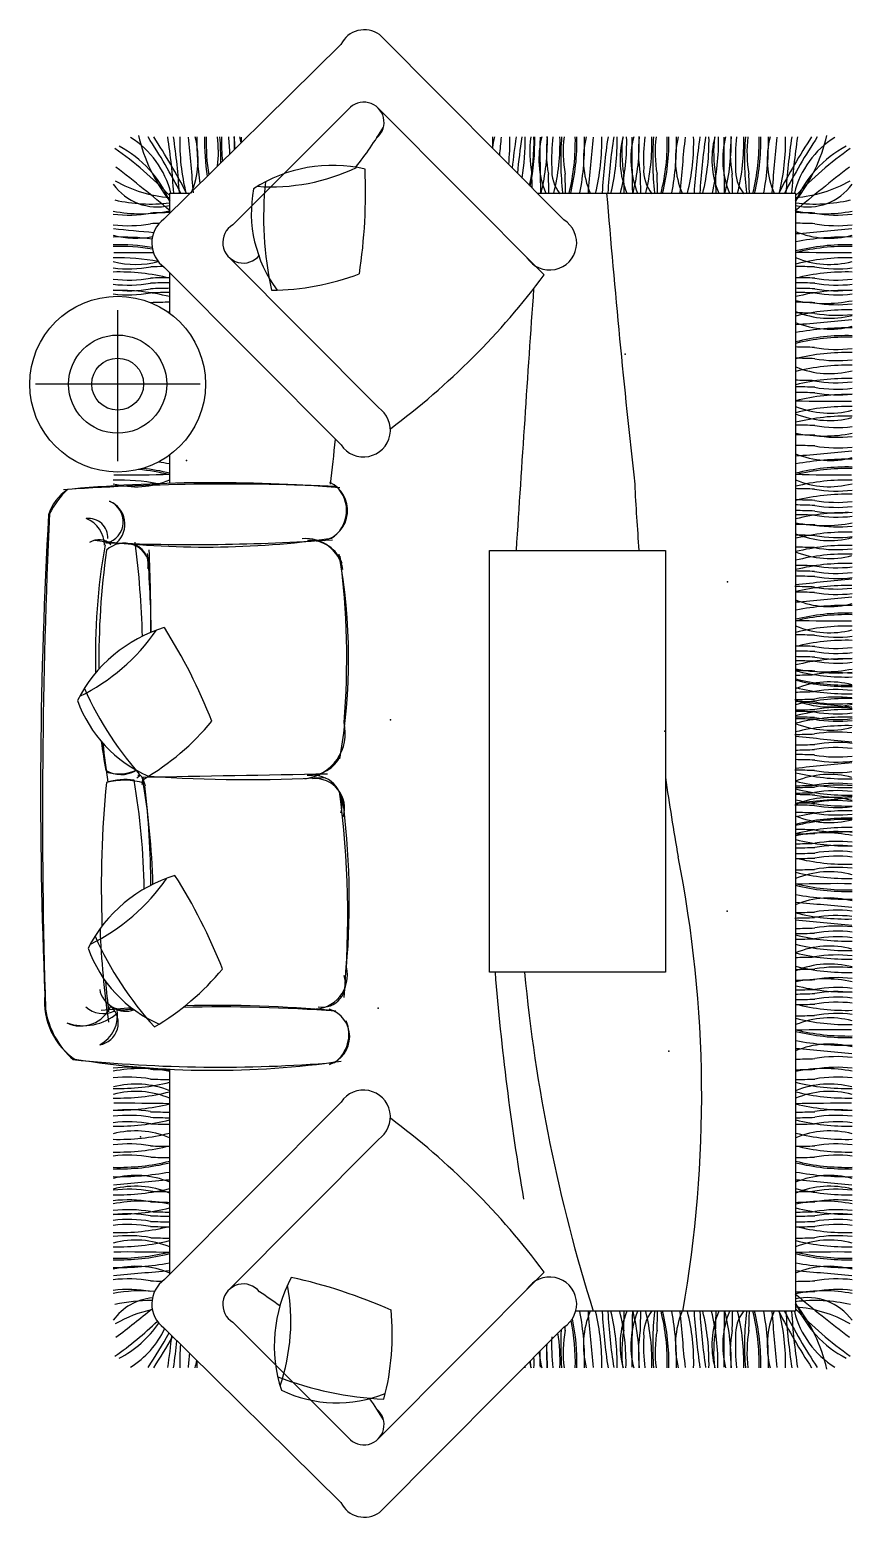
# Model space of a CAD drawing. Header units: millimetres. Extents: x 356 to 23963, y 1202 to 21076.
# Drawn here: x 6556 to 8895, y 1202 to 5433 of the extents above; entities that cross this region are included whole.
import ezdxf

# ---------------------------------------------------------------- set-up
doc = ezdxf.new("R2010")
doc.units = ezdxf.units.MM

msp = doc.modelspace()

# ---------------------------------------------------------------- linework, layer by layer
at = {"color": 0}
for p, q in [((7550.7, 5419.4), (8074.9, 4892.3)), ((6937.9, 4894.4), (7441.3, 5391.5)), ((7134, 4878.2), (7462.6, 5206.8)), ((7279.3, 5023.5), (7462.6, 5206.8)), ((8019.1, 4736.1), (7547.1, 5210.4)), ((6954.2, 4910.6), (6954.2, 4968.1)), ((6954.2, 4968.1), (7012.5, 4968.1)), ((7999.5, 4968.1), (8734.2, 4968.1)), ((8734.2, 4968.1), (8734.2, 1788.1)), ((7134, 4878.2), (7186.7, 4930.9)), ((7122.3, 4786.6), (7547.7, 4358.3)), ((6939.7, 4757.1), (7441.6, 4252.3)), ((6954.2, 4626.6), (6954.2, 4742.5)), ((6806.3, 4635.8), (6806.3, 4206.2)), ((7040.5, 4425.1), (6572.2, 4425.1)), ((6954.2, 4143), (6954.2, 4223.5)), ((7864.1, 2752.4), (7864.1, 3952.4)), ((7864.1, 3952.4), (8364.1, 3952.4)), ((8364.1, 3952.4), (8364.1, 2752.4)), ((8364.1, 2752.4), (7864.1, 2752.4)), ((6954.2, 1892.9), (6954.2, 2476.7)), ((6939.7, 1878.3), (7441.6, 2383.2)), ((7122.3, 1848.8), (7547.7, 2277.1)), ((8019.1, 1899.4), (7547.1, 1425)), ((8734.2, 1788.1), (8108.8, 1788.1)), ((6937.9, 1741), (7441.3, 1243.9)), ((7134, 1757.2), (7462.6, 1428.6)), ((7134, 1757.2), (7255.5, 1635.7)), ((7550.7, 1216), (8074.9, 1743.1))]:
    msp.add_line(p, q, dxfattribs=at)
for radius in [250, 139.6, 73.7]:
    msp.add_circle((6806.3, 4425.1), radius, dxfattribs=at)
for centre, radius, start, end in [((7507.9, 5358.9), 74.1, 54.7009, 153.9255), ((7506.5, 5169.8), 57.4, 310.1092, 139.8908), ((6702.5, 4904.6), 263, 13.9935, 57.7288), ((7327.2, 5238.6), 473.8, 192.9523, 218.0769), ((5391.7, 4146.6), 1793.4, 27.2669, 33.1781), ((5407.8, 4147), 1793.4, 27.2669, 33.1781), ((5226.8, 4866.9), 1741.8, 3.3644, 8.6229), ((5243, 4867.3), 1741.8, 3.3644, 8.6229), ((7592.2, 5114.3), 609.4, 178.6331, 193.8573), ((-69.1, 4408.9), 7113, 4.51462, 5.80171), ((6785.2, 5064.3), 249.8, 337.3098, 14.8613), ((7840.6, 5114.9), 809.1, 179.0195, 188.4847), ((7662.8, 5114), 609.4, 178.6331, 189.2236), ((7667.4, 5114), 609.4, 178.6331, 188.8561), ((6731, 5085.3), 361.7, 353.6069, 6.8829), ((6276.5, 5064.1), 823.1, 359.2987, 4.5064), ((7710.9, 5114.2), 609.4, 178.6331, 185.2422), ((6561.8, 5065.5), 563.8, 1.4332, 6.4413), ((7746.9, 5114.5), 609.4, 178.6331, 182.1135), ((6778.5, 5085.5), 361.7, 1.3666, 6.8829), ((6911.9, 5064.8), 249.8, 10.6792, 14.8613), ((1941.8, 5091.5), 5216.7, 0.2284, 0.3934), ((6599.3, 5736.3), 1124.3, 321.8457, 328.9133), ((8119.3, 5064.3), 249.8, 165.1387, 172.5478), ((7064, 5114.9), 809.1, 358.619, 0.9805), ((14973.6, 4408.9), 7113, 174.19829, 174.6171), ((7312.3, 5114.3), 609.4, 353.9229, 1.3669), ((9661.6, 4867.3), 1741.8, 171.3771, 174.3194), ((9677.7, 4866.9), 1741.8, 171.3771, 174.7986), ((7355.8, 5113.8), 609.4, 350.3159, 1.3669), ((7381, 5114.4), 609.4, 348.2362, 1.3669), ((8340, 5085.2), 361.7, 173.1171, 190.0651), ((7383, 5114.1), 609.4, 348.0993, 1.3669), ((8253.9, 5064.8), 249.8, 165.1387, 202.6902), ((13223.9, 5091.5), 5216.7, 179.6066, 181.372), ((7418.8, 5114.5), 609.4, 346.1427, 1.3669), ((8387.2, 5085.5), 361.7, 173.1171, 190.0651), ((8604, 5065.5), 563.8, 173.5587, 182.5565), ((7454.9, 5114.2), 609.4, 346.1427, 1.3669), ((8889.3, 5064.1), 823.1, 175.4936, 186.6298), ((8434.8, 5085.3), 361.7, 173.1171, 190.0651), ((7498.4, 5114), 609.4, 346.1427, 1.3669), ((7502.9, 5114), 609.4, 346.1427, 1.3669), ((7325.2, 5114.9), 809.1, 349.5961, 0.9805), ((8380.5, 5064.3), 249.8, 165.1387, 202.6902), ((15234.8, 4408.9), 7113, 174.19829, 175.48538), ((7573.5, 5114.3), 609.4, 346.1427, 1.3669), ((9922.8, 4867.3), 1741.8, 171.3771, 176.6356), ((9939, 4866.9), 1741.8, 171.3771, 176.6356), ((7617.3, 5113.8), 609.4, 346.1427, 1.3669), ((8484.8, 5064.4), 249.8, 165.1387, 202.6902), ((7644.5, 5114.1), 609.4, 346.1427, 1.3669), ((8601.5, 5085.2), 361.7, 173.1171, 190.0651), ((8515.4, 5064.8), 249.8, 165.1387, 202.6902), ((13485.4, 5091.5), 5216.7, 179.6066, 181.372), ((7680.3, 5114.5), 609.4, 346.1427, 1.3669), ((8648.7, 5085.5), 361.7, 173.1171, 190.0651), ((8865.5, 5065.5), 563.8, 173.5587, 182.5565), ((7716.4, 5114.2), 609.4, 346.1427, 1.3669), ((9150.8, 5064.1), 823.1, 175.4936, 186.6298), ((8696.3, 5085.3), 361.7, 173.1171, 190.0651), ((7759.9, 5114), 609.4, 346.1427, 1.3669), ((7764.4, 5114), 609.4, 346.1427, 1.3669), ((7586.7, 5114.9), 809.1, 349.5961, 0.9805), ((8642, 5064.3), 249.8, 165.1387, 202.6902), ((15496.3, 4408.9), 7113, 174.19829, 175.48538), ((7835, 5114.3), 609.4, 346.1427, 1.3669), ((10184.3, 4867.3), 1741.8, 171.3771, 176.6356), ((10200.5, 4866.9), 1741.8, 171.3771, 176.6356), ((7878.5, 5113.8), 609.4, 346.1427, 1.3669), ((8746, 5064.4), 249.8, 165.1387, 202.6902), ((7905.7, 5114.1), 609.4, 346.1427, 1.3669), ((8862.8, 5085.2), 361.7, 173.1171, 190.0651), ((8776.6, 5064.8), 249.8, 165.1387, 202.6902), ((13746.6, 5091.5), 5216.7, 179.6066, 181.372), ((7941.6, 5114.5), 609.4, 346.1427, 1.3669), ((8910, 5085.5), 361.7, 173.1171, 190.0651), ((9126.7, 5065.5), 563.8, 173.5587, 182.5565), ((7977.6, 5114.2), 609.4, 346.1427, 1.3669), ((9412, 5064.1), 823.1, 175.4936, 186.6298), ((8957.5, 5085.3), 361.7, 173.1171, 190.0651), ((8021.1, 5114), 609.4, 346.1427, 1.3669), ((8025.7, 5114), 609.4, 346.1427, 1.3669), ((7847.9, 5114.9), 809.1, 349.5961, 0.9805), ((8903.2, 5064.3), 249.8, 165.1387, 202.6902), ((15757.6, 4408.9), 7113, 174.19829, 175.48538), ((10280.6, 4147), 1793.4, 146.8219, 152.7331), ((8096.2, 5114.3), 609.4, 346.1427, 1.3669), ((10296.8, 4146.6), 1793.4, 146.8219, 152.7331), ((10445.5, 4867.3), 1741.8, 171.3771, 176.6356), ((10461.7, 4866.9), 1741.8, 171.3771, 176.6356), ((8986, 4904.6), 263, 122.2712, 166.0065), ((8361.3, 5238.6), 473.8, 321.9231, 347.0477), ((6177.4, 4218.5), 1074.8, 43.716, 54.6847), ((6668.8, 4827.9), 308.1, 22.1181, 62.6967), ((9019.7, 4827.9), 308.1, 117.3033, 157.8819), ((9511.1, 4218.5), 1074.8, 125.3153, 136.284), ((3793.7, 1128.5), 4935.7, 50.1568, 52.4559), ((7417, 4634.3), 412.9, 77.0126, 122.9429), ((7243.6, 5545.2), 558.9, 265.9005, 295.6513), ((5965.3, 4971.4), 1545.9, 351.3371, 2.4176), ((8149.5, 5034.3), 109, 176.8256, 218.3436), ((8411, 5034.3), 109, 176.8256, 218.3436), ((8672.2, 5034.3), 109, 176.8256, 218.3436), ((11894.8, 1128.5), 4935.7, 127.5441, 129.8432), ((6919.7, 5084.7), 155.6, 215.9057, 282.8054), ((6981.5, 5320.1), 365.2, 240.135, 265.7243), ((8197, 4900), 975.7, 174.0815, 192.2768), ((3951.2, 4894.4), 4034.8, 1.2535, 1.8109), ((3998.4, 4894.8), 4034.8, 1.0225, 1.8109), ((4045.9, 4894.6), 4034.8, 1.0225, 1.8109), ((4212.7, 4894.4), 4034.8, 1.0225, 1.8109), ((4259.9, 4894.8), 4034.8, 1.0225, 1.8109), ((4307.4, 4894.6), 4034.8, 1.0225, 1.8109), ((4473.9, 4894.4), 4034.8, 1.0225, 1.8109), ((4521.1, 4894.8), 4034.8, 1.0225, 1.8109), ((4568.6, 4894.6), 4034.8, 1.0225, 1.8109), ((8707, 5320.1), 365.2, 274.2757, 299.865), ((8768.7, 5084.7), 155.6, 257.1946, 324.0943), ((7554.7, 4913.3), 368.4, 169.4501, 216.7699), ((37626.3, 7386.9), 29528.7, 184.69873, 186.31076), ((6836.7, 5267.7), 361.7, 263.1171, 280.0651), ((6872.5, 5314.9), 405.2, 258.7545, 281.5888), ((6899.5, 5376.8), 439.5, 256.7215, 277.1491), ((7027.4, 878.9), 4034.8, 91.0225, 91.8109), ((8661.1, 878.9), 4034.8, 88.1891, 88.9775), ((8788.9, 5376.8), 439.5, 262.8509, 283.2785), ((8816, 5314.9), 405.2, 258.4112, 281.2455), ((8851.8, 5267.7), 361.7, 259.9349, 276.8829), ((6836.6, 5237.5), 361.7, 263.1171, 280.0651), ((7513.4, 11944.1), 7113, 264.19829, 265.1265), ((7027.3, 848.7), 4034.8, 91.4616, 91.8109), ((6987.7, 4826.4), 84.3, 126.2486, 235.3083), ((7163.6, 4827.9), 58.4, 120.4819, 322.3252), ((8034.7, 4826.7), 76.9, 213.0924, 58.5307), ((8661.2, 848.7), 4034.8, 88.1891, 88.9775), ((8175.1, 11944.1), 7113, 274.51462, 275.80171), ((8851.9, 5237.5), 361.7, 259.9349, 276.8829), ((6807.4, 4034.5), 809.1, 83.1299, 90.9805), ((6858, 5089.8), 249.8, 255.1387, 280.9364), ((8830.5, 5089.8), 249.8, 247.3098, 284.8613), ((8881.1, 4034.5), 809.1, 89.0195, 100.4039), ((6808.3, 4207.6), 609.4, 80.851, 91.3669), ((6808.2, 4175.1), 609.4, 79.2534, 91.3669), ((6808.3, 4212.2), 609.4, 80.9315, 91.3669), ((6830.8, 10016), 5216.7, 269.6066, 270.8441), ((8857.6, 10016), 5216.7, 268.628, 270.3934), ((8880.2, 4212.2), 609.4, 88.6331, 103.8573), ((8880.2, 4207.6), 609.4, 88.6331, 103.8573), ((8830.6, 5015.3), 249.8, 247.3098, 284.8613), ((8880.3, 4175.1), 609.4, 88.6331, 103.8573), ((6837, 5114.7), 361.7, 263.1171, 280.0651), ((6808.1, 4134.8), 609.4, 76.1427, 91.3669), ((6857.9, 5015.3), 249.8, 255.1387, 284.8341), ((7027.7, 725.8), 4034.8, 91.2964, 91.8109), ((7239.7, 5415), 722.5, 270.3068, 290.5663), ((8660.8, 725.8), 4034.8, 88.1891, 88.9775), ((8880.4, 4134.8), 609.4, 88.6331, 103.8573), ((8851.5, 5114.7), 361.7, 259.9349, 276.8829), ((6836.9, 5082.7), 361.7, 263.1171, 280.0651), ((6836.8, 5068.4), 361.7, 263.1171, 280.0651), ((6836.8, 5052.4), 361.7, 263.1171, 280.0651), ((7027.5, 663.5), 4034.8, 91.0225, 91.8109), ((7027.6, 693.8), 4034.8, 91.0225, 91.8109), ((7027.6, 679.5), 4034.8, 91.0225, 91.8109), ((6312, 6004.1), 2126.6, 306.6613, 323.3951), ((150605.1, -5196.7), 142958.8, 176.03178, 176.330686), ((8660.9, 693.8), 4034.8, 88.1891, 88.9775), ((8660.9, 679.5), 4034.8, 88.1891, 88.9775), ((8661, 663.5), 4034.8, 88.1891, 88.9775), ((8851.6, 5082.7), 361.7, 259.9349, 276.8829), ((8851.6, 5068.4), 361.7, 259.9349, 276.8829), ((8851.7, 5052.4), 361.7, 259.9349, 276.8829), ((6808, 4082.4), 609.4, 76.1427, 91.3669), ((6836.8, 5040.7), 361.7, 263.1171, 280.0651), ((7027.4, 623.9), 4034.8, 91.0225, 91.8109), ((7027.5, 651.8), 4034.8, 91.0225, 91.8109), ((8661, 651.8), 4034.8, 88.1891, 88.9775), ((8661.1, 623.9), 4034.8, 88.1891, 88.9775), ((8880.5, 4082.4), 609.4, 88.6331, 103.8573), ((8816, 5059.9), 405.2, 258.4112, 281.2455), ((8851.7, 5040.7), 361.7, 259.9349, 276.8829), ((8851.8, 5012.8), 361.7, 259.9349, 276.8829), ((6857.4, 4862.1), 249.8, 291.652, 292.6902), ((7027.3, 593.7), 4034.8, 91.0225, 91.0606), ((8661.2, 593.7), 4034.8, 88.1891, 88.9775), ((8880.7, 4027.1), 609.4, 88.6331, 103.8573), ((8831, 4862.1), 249.8, 247.3098, 284.8613), ((8851.9, 4982.6), 361.7, 259.9349, 276.8829), ((8830.5, 4831.3), 249.8, 247.3098, 284.8613), ((8175.1, 11685.6), 7113, 274.51462, 275.80171), ((8881.1, 3776), 809.1, 89.0195, 100.4039), ((8660.8, 496.7), 4034.8, 88.1891, 88.9775), ((8880.2, 3953.7), 609.4, 88.6331, 103.8573), ((8880.2, 3949.2), 609.4, 88.6331, 103.8573), ((8851.5, 4885.6), 361.7, 259.9349, 276.8829), ((8660.9, 464.7), 4034.8, 88.1891, 88.9775), ((8880.4, 3905.7), 609.4, 88.6331, 103.8573), ((8851.6, 4853.6), 361.7, 259.9349, 276.8829), ((8880.7, 3869.6), 609.4, 88.6331, 103.8573), ((8831, 4704.7), 249.8, 247.3098, 284.8613), ((8660.6, 402), 4034.8, 88.1891, 88.9775), ((8660.9, 383.4), 4034.8, 88.1891, 88.9775), ((8661, 367.5), 4034.8, 88.1891, 88.9775), ((8880.6, 3831.8), 609.4, 88.6331, 103.8573), ((8851.4, 4790.8), 361.7, 259.9349, 276.8829), ((8851.6, 4772.3), 361.7, 259.9349, 276.8829), ((8851.7, 4756.3), 361.7, 259.9349, 276.8829), ((7505.3, 4294.6), 76.5, 213.6335, 56.3665), ((8857.6, 9593), 5216.7, 268.628, 270.3934), ((8830.6, 4592.4), 249.8, 247.3098, 284.8613), ((8880.3, 3752.1), 609.4, 88.6331, 103.8573), ((8880.5, 3786.3), 609.4, 88.6331, 103.8573), ((8830.4, 4571.4), 249.8, 247.3098, 284.8613), ((8880, 3724.9), 609.4, 88.6331, 103.8573), ((8661, 274.7), 4034.8, 88.1891, 88.9775), ((8661.1, 246.8), 4034.8, 88.1891, 88.9775), ((8816, 4682.8), 405.2, 258.4112, 281.2455), ((8851.7, 4663.5), 361.7, 259.9349, 276.8829), ((8851.8, 4635.7), 361.7, 259.9349, 276.8829), ((-21937.8, 7386.9), 29528.7, 353.68924, 353.93736), ((8661.2, 216.6), 4034.8, 88.1891, 88.9775), ((8175.1, 11312), 7113, 274.51462, 275.80171), ((8851.9, 4605.4), 361.7, 259.9349, 276.8829), ((6807.4, 3402.4), 809.1, 79.5961, 81.862), ((8830.5, 4457.7), 249.8, 247.3098, 284.8613), ((8880.2, 3580.1), 609.4, 88.6331, 103.8573), ((8881.1, 3402.4), 809.1, 89.0195, 100.4039), ((6808.2, 3543), 609.4, 79.3731, 91.3669), ((6857.9, 4383.2), 249.8, 255.1387, 292.6902), ((6830.8, 9383.9), 5216.7, 269.6066, 271.372), ((6808.3, 3575.6), 609.4, 76.1427, 84.5854), ((6808.3, 3580.1), 609.4, 76.1427, 83.4467), ((8857.6, 9383.9), 5216.7, 268.628, 270.3934), ((8880.2, 3575.6), 609.4, 88.6331, 103.8573), ((8830.6, 4383.2), 249.8, 247.3098, 284.8613), ((8880.3, 3543), 609.4, 88.6331, 103.8573), ((6731.3, 4018.1), 126.3, 121.8817, 163.9672), ((6836.3, 3943.7), 250.5, 133.5462, 153.1435), ((7078.8, -364.1), 4508.8, 85.4325, 95.431), ((7118.5, -2476.7), 6617.6, 87.31429, 93.93295), ((7371.7, 4065.9), 88.4, 284.6379, 64.3095), ((7363.2, 4065.8), 94.2, 303.041, 46.0653), ((14669.2, 4452.4), 6400.2, 182.78771, 184.48071), ((8660.8, 93.7), 4034.8, 88.1891, 88.9775), ((8880.4, 3502.7), 609.4, 88.6331, 103.8573), ((8851.5, 4482.6), 361.7, 259.9349, 276.8829), ((6759.6, 4033.8), 62.7, 284.7814, 67.5922), ((6756.7, 4026.8), 70.3, 312.3134, 67.6102), ((8660.9, 61.7), 4034.8, 88.1891, 88.9775), ((8660.9, 47.4), 4034.8, 88.1891, 88.9775), ((8661, 31.5), 4034.8, 88.1891, 88.9775), ((8851.6, 4450.6), 361.7, 259.9349, 276.8829), ((8851.6, 4436.3), 361.7, 259.9349, 276.8829), ((8851.7, 4420.3), 361.7, 259.9349, 276.8829), ((20204.3, 3266.2), 13617.1, 176.68762, 182.43286), ((24469.2, 3205.3), 17876.7, 177.2697, 181.7875), ((6723.4, 3987.8), 55.4, 358.0108, 96.5585), ((6685.4, 3965.1), 83.9, 1.184, 67.8216), ((8661, 19.7), 4034.8, 88.1891, 88.9775), ((8661.1, -8.1), 4034.8, 88.1891, 88.9775), ((8880.5, 3450.3), 609.4, 88.6331, 103.8573), ((8816, 4427.9), 405.2, 258.4112, 281.2455), ((8851.7, 4408.6), 361.7, 259.9349, 276.8829), ((8851.8, 4380.7), 361.7, 259.9349, 276.8829), ((6752.8, 3935.3), 47.4, 44.3938, 123.5856), ((7056.1, 6540.5), 2578.8, 262.9836, 277.989), ((7018.2, 9749.1), 5780.2, 267.50734, 273.9592), ((7340.8, 3877.7), 108.2, 10.9756, 94.9747), ((7350.9, 3880.7), 100.2, 19.8228, 92.4985), ((8661.2, -38.4), 4034.8, 88.1891, 88.9775), ((8880.7, 3395), 609.4, 88.6331, 103.8573), ((8831, 4230), 249.8, 247.3098, 284.8613), ((8851.9, 4350.5), 361.7, 259.9349, 276.8829), ((8543.8, 3653.4), 1800.9, 169.9466, 181.5903), ((9069.6, 3636.6), 2316.9, 172.1551, 180.5585), ((6824.7, 3899.1), 73.6, 6.1174, 133.1189), ((6834.9, 3913.1), 58.3, 347.6226, 80.3094), ((4343.1, 3647.1), 2534.2, 1.3731, 7.4472), ((3433.5, 3674.2), 3468.6, 0.7456, 4.456), ((2587.3, 3746.1), 4313.5, 359.6386, 2.7653), ((5816, 3644), 1647, 350.0543, 10.4167), ((5258.8, 3646.4), 2199, 355.2072, 7.551), ((8660.6, -72.7), 4034.8, 88.1891, 88.9775), ((8830.4, 4179), 249.8, 247.3098, 284.8613), ((8880, 3332.5), 609.4, 88.6331, 103.8573), ((8880.6, 3357.1), 609.4, 88.6331, 103.8573), ((8851.4, 4316.2), 361.7, 259.9349, 276.8829), ((8660.6, -124.4), 4034.8, 88.1891, 88.9775), ((8660.6, -140.4), 4034.8, 88.1891, 88.9775), ((8880.1, 3305.9), 609.4, 88.6331, 103.8573), ((8851.3, 4264.5), 361.7, 259.9349, 276.8829), ((8851.4, 4248.5), 361.7, 259.9349, 276.8829), ((8661.1, -155), 4034.8, 88.1891, 88.9775), ((10143.8, -9598.6), 13526.6, 95.30083, 95.98346), ((8879.9, 3242.9), 609.4, 88.6331, 103.8573), ((8851.9, 4233.9), 361.7, 259.9349, 276.8829), ((8660.3, -184.7), 4034.8, 88.1891, 88.9775), ((8660.5, -200.3), 4034.8, 88.1891, 88.9775), ((8830.5, 4042.2), 249.8, 247.3098, 284.8613), ((8175.1, 10896.5), 7113, 274.51462, 275.80171), ((8851, 4204.1), 361.7, 259.9349, 276.8829), ((8851.2, 4188.6), 361.7, 259.9349, 276.8829), ((8880.2, 3164.6), 609.4, 88.6331, 103.8573), ((8880.2, 3160.1), 609.4, 88.6331, 103.8573), ((8881.1, 2986.9), 809.1, 89.0195, 100.4039), ((7059.8, 3337.9), 412.9, 107.0126, 152.9429), ((6454.2, 4040.1), 558.9, 295.9005, 325.6513), ((5634.1, 2904), 1545.9, 21.3371, 32.4176), ((8857.6, 8968.4), 5216.7, 268.628, 270.3934), ((8830.6, 3967.7), 249.8, 247.3098, 284.8613), ((8880.3, 3127.5), 609.4, 88.6331, 103.8573), ((8660.8, -321.8), 4034.8, 88.1891, 88.9775), ((8880.4, 3087.2), 609.4, 88.6331, 103.8573), ((8851.5, 4067.1), 361.7, 259.9349, 276.8829), ((8660.9, -353.8), 4034.8, 88.1891, 88.9775), ((8660.9, -368.1), 4034.8, 88.1891, 88.9775), ((8661, -384.1), 4034.8, 88.1891, 88.9775), ((8880.5, 3034.8), 609.4, 88.6331, 103.8573), ((8851.6, 4035.1), 361.7, 259.9349, 276.8829), ((8851.6, 4020.8), 361.7, 259.9349, 276.8829), ((8851.7, 4004.8), 361.7, 259.9349, 276.8829), ((8660.6, 7631.7), 4034.8, 271.0225, 271.8109), ((8661, -395.8), 4034.8, 88.1891, 88.9775), ((8661.1, -423.7), 4034.8, 88.1891, 88.9775), ((8880.1, 4201.4), 609.4, 256.1427, 271.3669), ((8816, 4012.3), 405.2, 258.4112, 281.2455), ((8851.3, 3242.9), 361.7, 83.1171, 100.0651), ((8851.7, 3993.1), 361.7, 259.9349, 276.8829), ((8851.8, 3965.2), 361.7, 259.9349, 276.8829), ((7602.5, 3958), 975.7, 204.0815, 222.2768), ((8830.4, 3328.4), 249.8, 75.1387, 112.6902), ((8880, 4178.3), 609.4, 256.1427, 271.3669), ((8880, 4174.8), 609.4, 256.1427, 271.3669), ((8880.6, 4153.7), 609.4, 256.1427, 271.3669), ((8851.4, 3194.7), 361.7, 83.1171, 100.0651), ((7039.5, 3648.4), 368.4, 199.4501, 246.7699), ((8660.3, 7562.3), 4034.8, 271.0225, 271.8109), ((8660.6, 7583.5), 4034.8, 271.0225, 271.8109), ((8661.2, -511.7), 4034.8, 88.1891, 88.9775), ((10143.8, 16976.2), 13526.6, 264.01654, 264.69917), ((8880.7, 2921.6), 609.4, 88.6331, 103.8573), ((8831, 3756.7), 249.8, 247.3098, 284.8613), ((8851, 3173.4), 361.7, 83.1171, 100.0651), ((8851.9, 3877.2), 361.7, 259.9349, 276.8829), ((8660.6, -539.9), 4034.8, 88.1891, 88.9775), ((8660.6, -555.9), 4034.8, 88.1891, 88.9775), ((8660.6, -560.8), 4034.8, 88.1891, 88.9775), ((8661.1, 7532.6), 4034.8, 271.0225, 271.8109), ((8880.1, 2890.4), 609.4, 88.6331, 103.8573), ((8880.6, 2869), 609.4, 88.6331, 103.8573), ((8851.3, 3848.9), 361.7, 259.9349, 276.8829), ((8851.4, 3833), 361.7, 259.9349, 276.8829), ((8851.4, 3828), 361.7, 259.9349, 276.8829), ((8851.9, 3143.7), 361.7, 83.1171, 100.0651), ((6515.9, 3925.4), 722.5, 300.3068, 320.5663), ((7323.4, 3432.3), 130.3, 276.5867, 13.4511), ((8660.3, 7462.9), 4034.8, 271.0225, 271.8109), ((8830.4, 3690.8), 249.8, 247.3098, 284.8613), ((8880, 2844.4), 609.4, 88.6331, 103.8573), ((8851, 3074), 361.7, 83.1171, 100.0651), ((8543.8, 3653.4), 1800.9, 187.803, 190.4557), ((9069.6, 3636.6), 2316.9, 185.7795, 188.522), ((8660.6, 7418.5), 4034.8, 271.0225, 271.8109), ((8661.1, 7433.1), 4034.8, 271.0225, 271.8109), ((10143.8, 16876.8), 13526.6, 264.01654, 264.69917), ((8851.4, 3029.7), 361.7, 83.1171, 100.0651), ((8851.9, 3044.3), 361.7, 83.1171, 100.0651), ((7353.5, 3408), 95.1, 264.9234, 335.6374), ((8660.6, -662.4), 4034.8, 88.1891, 88.9775), ((8661.1, -677), 4034.8, 88.1891, 88.9775), ((10143.8, -10120.7), 13526.6, 95.30083, 95.98346), ((8851.4, 3726.4), 361.7, 259.9349, 276.8829), ((8851.9, 3711.8), 361.7, 259.9349, 276.8829), ((6815.6, 3398.3), 83.6, 239.8319, 299.468), ((6809.5, 3439.7), 123, 253.3108, 292.6164), ((6828.2, 3131.1), 169.6, 81.5362, 108.3493), ((4343.1, 3647.1), 2534.2, 352.7245, 352.7726), ((6835.5, 3351.6), 52.4, 299.1313, 312.0141), ((7175.4, 7162.8), 3862.5, 265.3655, 265.4784), ((792416.2, -44038015.6), 44048327.2, 91.02115814, 91.02184527), ((2587.3, 3746.1), 4313.5, 353.8872, 354.1215), ((4694.5, 2939.4), 2213, 1.6458, 9.5268), ((7728.6, 3548.5), 885.3, 195.9625, 197.4638), ((7175.4, 7162.8), 3862.5, 265.8425, 273.2873), ((7361.3, 3229.4), 83.5, 343.4437, 91.8228), ((7367.4, 3219), 84.2, 342.9316, 95.1092), ((15092.3, 4266.1), 6796.3, 188.11901, 190.04424), ((8660.3, -706.8), 4034.8, 88.1891, 88.9775), ((8830.4, 3065.3), 249.8, 75.1387, 112.6902), ((8880, 3911.7), 609.4, 256.1427, 271.3669), ((8851, 3682.1), 361.7, 259.9349, 276.8829), ((9780.8, 2995.2), 3021.1, 174.3639, 182.1219), ((6824.9, 3091.9), 206.4, 74.0479, 104.2061), ((4809.8, 2953.3), 2072.4, 1.0061, 9.6001), ((4118.6, 2976.1), 2782.4, 0.4949, 6.3291), ((4849.3, 2916.3), 2611.3, 354.8245, 7.7148), ((8660.6, 7316.9), 4034.8, 271.0225, 271.8109), ((8660.6, 7312), 4034.8, 271.0225, 271.8109), ((8660.6, 7296), 4034.8, 271.0225, 271.8109), ((8661.1, -776.5), 4034.8, 88.1891, 88.9775), ((8880.1, 3865.7), 609.4, 256.1427, 271.3669), ((8880.6, 3887.1), 609.4, 256.1427, 271.3669), ((8851.4, 2928.1), 361.7, 83.1171, 100.0651), ((8851.4, 2923.1), 361.7, 83.1171, 100.0651), ((8851.3, 2907.2), 361.7, 83.1171, 100.0651), ((5253.8, 2956.9), 2211.3, 355.0781, 7.695), ((8660.3, -806.2), 4034.8, 88.1891, 88.9775), ((8661.2, 7267.8), 4034.8, 271.0225, 271.8109), ((10143.8, -10220.1), 13526.6, 95.30083, 95.98346), ((8831, 2999.4), 249.8, 75.1387, 112.6902), ((8880.7, 3834.5), 609.4, 256.1427, 271.3669), ((8851, 3582.7), 361.7, 259.9349, 276.8829), ((8851.9, 3612.4), 361.7, 259.9349, 276.8829), ((8851.9, 2878.9), 361.7, 83.1171, 100.0651), ((8660.6, -827.4), 4034.8, 88.1891, 88.9775), ((8830.4, 3427.8), 249.8, 247.3098, 284.8613), ((8880, 2581.3), 609.4, 88.6331, 103.8573), ((8880, 2577.8), 609.4, 88.6331, 103.8573), ((8880.6, 2602.4), 609.4, 88.6331, 103.8573), ((8851.4, 3561.4), 361.7, 259.9349, 276.8829), ((8660.6, -875.6), 4034.8, 88.1891, 88.9775), ((8661.1, 7179.8), 4034.8, 271.0225, 271.8109), ((8880.1, 2554.7), 609.4, 88.6331, 103.8573), ((8816, 2743.8), 405.2, 78.7545, 101.5888), ((8851.3, 3513.2), 361.7, 259.9349, 276.8829), ((8851.8, 2790.9), 361.7, 83.1171, 100.0651), ((8660.9, 7124.2), 4034.8, 271.0225, 271.8109), ((8661, 7151.9), 4034.8, 271.0225, 271.8109), ((8661, 7140.2), 4034.8, 271.0225, 271.8109), ((8880.5, 3721.3), 609.4, 256.1427, 271.3669), ((8851.6, 2735.3), 361.7, 83.1171, 100.0651), ((8851.7, 2763), 361.7, 83.1171, 100.0651), ((8851.7, 2751.3), 361.7, 83.1171, 100.0651), ((4969, 2399.8), 3498.1, 349.9275, 11.2246), ((8660.9, 7109.9), 4034.8, 271.0225, 271.8109), ((8880.4, 3668.9), 609.4, 256.1427, 271.3669), ((8851.5, 2689), 361.7, 83.1171, 100.0651), ((8851.6, 2721), 361.7, 83.1171, 100.0651), ((7090.1, 2633.1), 412.9, 107.0126, 152.9429), ((6484.5, 3335.3), 558.9, 295.9005, 325.6513), ((5664.3, 2199.2), 1545.9, 21.3371, 32.4176), ((8857.6, -2212.3), 5216.7, 89.6066, 91.372), ((8660.8, 7077.9), 4034.8, 271.0225, 271.8109), ((8830.6, 2788.4), 249.8, 75.1387, 112.6902), ((8880.3, 3628.6), 609.4, 256.1427, 271.3669), ((8880.2, 3596.1), 609.4, 256.1427, 271.3669), ((8830.5, 2713.9), 249.8, 75.1387, 112.6902), ((8880.2, 3591.5), 609.4, 256.1427, 271.3669), ((8881.1, 3769.2), 809.1, 259.5961, 270.9805), ((8660.5, 6956.4), 4034.8, 271.0225, 271.8109), ((8879.9, 3513.2), 609.4, 256.1427, 271.3669), ((8175.1, -4140.4), 7113, 84.19829, 85.48538), ((8851.2, 2567.5), 361.7, 83.1171, 100.0651), ((8660.3, 6940.8), 4034.8, 271.0225, 271.8109), ((8661.1, 6911.1), 4034.8, 271.0225, 271.8109), ((10143.8, 16354.7), 13526.6, 264.01654, 264.69917), ((8851, 2552), 361.7, 83.1171, 100.0651), ((8851.9, 2522.2), 361.7, 83.1171, 100.0651), ((7632.8, 3253.2), 975.7, 204.0815, 222.2768), ((9260.7, 2972.2), 2506.4, 182.2017, 188.3067), ((8660.6, 6896.5), 4034.8, 271.0225, 271.8109), ((8660.6, 6880.5), 4034.8, 271.0225, 271.8109), ((8880.1, 3450.2), 609.4, 256.1427, 271.3669), ((8851.4, 2507.6), 361.7, 83.1171, 100.0651), ((8851.3, 2491.6), 361.7, 83.1171, 100.0651), ((7069.8, 2943.6), 368.4, 199.4501, 246.7699), ((8660.6, 6828.8), 4034.8, 271.0225, 271.8109), ((8830.4, 2577.1), 249.8, 75.1387, 112.6902), ((8880, 3423.6), 609.4, 256.1427, 271.3669), ((8880.6, 3399), 609.4, 256.1427, 271.3669), ((8851.4, 2439.9), 361.7, 83.1171, 100.0651), ((6546.2, 3220.6), 722.5, 300.3068, 320.5663), ((7363.7, 2743.8), 96, 267.6579, 14.0974), ((15125.7, 3337.9), 7269.9, 184.61959, 189.75131), ((12633.9, 3197.4), 4691.9, 185.4421, 197.4799), ((8661.2, 6794.5), 4034.8, 271.0225, 271.8109), ((8831, 2526.1), 249.8, 75.1387, 112.6902), ((8880.7, 3361.1), 609.4, 256.1427, 271.3669), ((8851.9, 2405.6), 361.7, 83.1171, 100.0651), ((9780.8, 2995.2), 3021.1, 185.0871, 186.7491), ((7387.9, 2719.5), 66.5, 260.2617, 21.0115), ((8661.1, 6764.2), 4034.8, 271.0225, 271.8109), ((8816, 2328.2), 405.2, 78.7545, 101.5888), ((8880.5, 3305.8), 609.4, 256.1427, 271.3669), ((8851.7, 2347.5), 361.7, 83.1171, 100.0651), ((8851.8, 2375.4), 361.7, 83.1171, 100.0651), ((6793.7, 2667.3), 195.3, 173.8792, 237.1093), ((6824.7, 2716.3), 70.7, 190.6216, 289.193), ((8660.9, 6708.7), 4034.8, 271.0225, 271.8109), ((8661, 6736.4), 4034.8, 271.0225, 271.8109), ((8661, 6724.6), 4034.8, 271.0225, 271.8109), ((8851.6, 2319.8), 361.7, 83.1171, 100.0651), ((8851.6, 2305.5), 361.7, 83.1171, 100.0651), ((8851.7, 2335.8), 361.7, 83.1171, 100.0651), ((6837.5, 2683.6), 239, 188.6549, 228.7104), ((6701.2, 2692.5), 93, 244.8715, 336.7247), ((6709, 2747.4), 147, 251.2473, 311.1348), ((6765.4, 2709.1), 74.2, 227.7203, 294.4461), ((6745.1, 2608), 62.9, 279.2916, 47.6289), ((6710.5, 2630.7), 95.8, 297.8433, 9.8684), ((7084.1, -1014.2), 3672.5, 93.7101, 95.0653), ((6828.6, 2704.7), 63.4, 237.7366, 292.2387), ((7100, -1809.9), 4463.6, 93.1908, 93.7892), ((7100, -1809.9), 4463.6, 85.8027, 91.3803), ((7084.1, -1014.2), 3672.5, 84.7422, 91.3335), ((7383.6, 2568.9), 82.5, 287.7157, 72.8428), ((8660.8, 6662.4), 4034.8, 271.0225, 271.8109), ((8660.9, 6694.4), 4034.8, 271.0225, 271.8109), ((8880.4, 3253.4), 609.4, 256.1427, 271.3669), ((8851.5, 2273.5), 361.7, 83.1171, 100.0651), ((7364.4, 2576.1), 99.6, 306.0678, 22.6723), ((8857.6, -2627.8), 5216.7, 89.6066, 91.372), ((8880.2, 3176), 609.4, 256.1427, 271.3669), ((8830.6, 2372.9), 249.8, 75.1387, 112.6902), ((8880.3, 3213.1), 609.4, 256.1427, 271.3669), ((8880.2, 3180.5), 609.4, 256.1427, 271.3669), ((8830.5, 2298.4), 249.8, 75.1387, 112.6902), ((8881.1, 3353.7), 809.1, 259.5961, 270.9805), ((7097.5, 6520.3), 4037.8, 264.0627, 274.6253), ((7081.3, 4957.8), 2484.3, 260.8079, 278.3514), ((8661.2, 6539.5), 4034.8, 271.0225, 271.8109), ((8175.1, -4555.9), 7113, 84.19829, 85.48538), ((8851.9, 2150.7), 361.7, 83.1171, 100.0651), ((6836.7, 2120.4), 361.7, 79.9349, 96.8829), ((6836.8, 2092.6), 361.7, 79.9349, 96.8829), ((6872.5, 2073.3), 405.2, 78.4112, 101.2455), ((7027.4, 6509.3), 4034.8, 268.1891, 268.9775), ((8661.1, 6509.3), 4034.8, 271.0225, 271.8109), ((8816, 2073.3), 405.2, 78.7545, 101.5888), ((8851.7, 2092.6), 361.7, 83.1171, 100.0651), ((8851.8, 2120.4), 361.7, 83.1171, 100.0651), ((6808.2, 3004), 609.4, 268.6331, 283.8573), ((6857.9, 2163.7), 249.8, 67.3098, 104.8613), ((6808.5, 3031.2), 609.4, 268.6331, 283.8573), ((6858.1, 2184.7), 249.8, 67.3098, 104.8613), ((7027.5, 6481.4), 4034.8, 268.1891, 268.9775), ((7505.3, 2340.8), 76.5, 303.6335, 146.3665), ((8661, 6481.4), 4034.8, 271.0225, 271.8109), ((8830.4, 2184.7), 249.8, 75.1387, 112.6902), ((8880, 3031.2), 609.4, 256.1427, 271.3669), ((8830.6, 2163.7), 249.8, 75.1387, 112.6902), ((8880.3, 3004), 609.4, 256.1427, 271.3669), ((6808, 2969.8), 609.4, 268.6331, 283.8573), ((6830.8, -2836.9), 5216.7, 88.628, 90.3934), ((8857.6, -2836.9), 5216.7, 89.6066, 91.372), ((8880.5, 2969.8), 609.4, 256.1427, 271.3669), ((6807.9, 2924.3), 609.4, 268.6331, 283.8573), ((6836.8, 1999.8), 361.7, 79.9349, 96.8829), ((6836.8, 1983.8), 361.7, 79.9349, 96.8829), ((6837.1, 1965.3), 361.7, 79.9349, 96.8829), ((7027.5, 6388.6), 4034.8, 268.1891, 268.9775), ((7027.6, 6372.7), 4034.8, 268.1891, 268.9775), ((6312, 631.3), 2126.6, 36.6049, 53.3387), ((8660.9, 6372.7), 4034.8, 271.0225, 271.8109), ((8661, 6388.6), 4034.8, 271.0225, 271.8109), ((8880.6, 2924.3), 609.4, 256.1427, 271.3669), ((8851.4, 1965.3), 361.7, 83.1171, 100.0651), ((8851.6, 1983.8), 361.7, 83.1171, 100.0651), ((8851.7, 1999.8), 361.7, 83.1171, 100.0651), ((6807.8, 2886.5), 609.4, 268.6331, 283.8573), ((6857.4, 2051.4), 249.8, 67.3098, 104.8613), ((7027.8, 6354.1), 4034.8, 268.1891, 268.9775), ((8660.6, 6354.1), 4034.8, 271.0225, 271.8109), ((8831, 2051.4), 249.8, 75.1387, 112.6902), ((8880.7, 2886.5), 609.4, 256.1427, 271.3669), ((6836.9, 1902.5), 361.7, 79.9349, 96.8829), ((6808.1, 2850.4), 609.4, 268.6331, 283.8573), ((7027.6, 6291.4), 4034.8, 268.1891, 268.9775), ((8660.9, 6291.4), 4034.8, 271.0225, 271.8109), ((8880.4, 2850.4), 609.4, 256.1427, 271.3669), ((8851.6, 1902.5), 361.7, 83.1171, 100.0651), ((6837, 1870.5), 361.7, 79.9349, 96.8829), ((6808.3, 2806.9), 609.4, 268.6331, 283.8573), ((6808.3, 2802.4), 609.4, 268.6331, 283.8573), ((7027.7, 6259.4), 4034.8, 268.1891, 268.9775), ((8660.8, 6259.4), 4034.8, 271.0225, 271.8109), ((8880.2, 2802.4), 609.4, 256.1427, 271.3669), ((8880.2, 2806.9), 609.4, 256.1427, 271.3669), ((8851.5, 1870.5), 361.7, 83.1171, 100.0651), ((6807.4, 2980.1), 809.1, 269.0195, 280.4039), ((6858, 1924.8), 249.8, 67.3098, 104.8613), ((7513.4, -4929.5), 7113, 94.51462, 95.80171), ((8830.5, 1924.8), 249.8, 75.1387, 112.6902), ((8881.1, 2980.1), 809.1, 259.5961, 270.9805), ((8175.1, -4929.5), 7113, 84.19829, 85.48538), ((6807.8, 2729), 609.4, 268.6331, 283.8573), ((6836.6, 1773.5), 361.7, 79.9349, 96.8829), ((6857.4, 1894), 249.8, 67.3098, 104.8613), ((7027.3, 6162.4), 4034.8, 268.1891, 268.9775), ((8661.2, 6162.4), 4034.8, 271.0225, 271.8109), ((8831, 1894), 249.8, 75.1387, 112.6902), ((8880.7, 2729), 609.4, 256.1427, 271.3669), ((8851.9, 1773.5), 361.7, 83.1171, 100.0651), ((6836.7, 1743.3), 361.7, 79.9349, 96.8829), ((6808, 2673.7), 609.4, 268.6331, 283.8573), ((6836.8, 1715.4), 361.7, 79.9349, 96.8829), ((6872.5, 1696.2), 405.2, 78.4112, 101.2455), ((7027.4, 6132.2), 4034.8, 268.1891, 268.9775), ((8661.1, 6132.2), 4034.8, 271.0225, 271.8109), ((8816, 1696.2), 405.2, 78.7545, 101.5888), ((8880.5, 2673.7), 609.4, 256.1427, 271.3669), ((8851.7, 1715.4), 361.7, 83.1171, 100.0651), ((8851.8, 1743.3), 361.7, 83.1171, 100.0651), ((6836.8, 1703.7), 361.7, 79.9349, 96.8829), ((6836.8, 1687.7), 361.7, 79.9349, 96.8829), ((6836.9, 1673.4), 361.7, 79.9349, 96.8829), ((7027.5, 6104.3), 4034.8, 268.1891, 268.9775), ((7027.5, 6092.6), 4034.8, 268.1891, 268.9775), ((7027.6, 6076.6), 4034.8, 268.1891, 268.9775), ((8660.9, 6076.6), 4034.8, 271.0225, 271.8109), ((8661, 6104.3), 4034.8, 271.0225, 271.8109), ((8661, 6092.6), 4034.8, 271.0225, 271.8109), ((8851.6, 1687.7), 361.7, 83.1171, 100.0651), ((8851.6, 1673.4), 361.7, 83.1171, 100.0651), ((8851.7, 1703.7), 361.7, 83.1171, 100.0651), ((6808.1, 2621.3), 609.4, 268.6331, 283.8573), ((6837, 1641.4), 361.7, 79.9349, 96.8829), ((6808.2, 2581), 609.4, 268.6331, 283.8573), ((6857.9, 1740.8), 249.8, 67.3098, 104.8613), ((7027.6, 6062.3), 4034.8, 268.1891, 268.9775), ((7027.7, 6030.3), 4034.8, 268.1891, 268.9775), ((8660.8, 6030.3), 4034.8, 271.0225, 271.8109), ((8660.9, 6062.3), 4034.8, 271.0225, 271.8109), ((8830.6, 1740.8), 249.8, 75.1387, 112.6902), ((8880.3, 2581), 609.4, 256.1427, 271.3669), ((8880.4, 2621.3), 609.4, 256.1427, 271.3669), ((8851.5, 1641.4), 361.7, 83.1171, 100.0651), ((6808.3, 2548.5), 609.4, 268.6331, 283.8573), ((6808.3, 2543.9), 609.4, 268.6331, 283.8573), ((6830.8, -3259.9), 5216.7, 88.628, 90.3934), ((8857.6, -3259.9), 5216.7, 89.6066, 91.372), ((8880.2, 2543.9), 609.4, 256.1427, 271.3669), ((8880.2, 2548.5), 609.4, 256.1427, 271.3669), ((6807.4, 2721.6), 809.1, 269.0195, 280.4039), ((6858, 1666.3), 249.8, 67.3098, 104.8613), ((8830.5, 1666.3), 249.8, 75.1387, 112.6902), ((8881.1, 2721.6), 809.1, 259.5961, 270.9805), ((6836.6, 1518.6), 361.7, 79.9349, 96.8829), ((7513.4, -5188), 7113, 94.51462, 95.80171), ((7027.3, 5907.5), 4034.8, 268.1891, 268.6709), ((6987.7, 1809), 84.3, 124.6917, 233.7514), ((7163.6, 1807.5), 58.4, 37.6748, 239.5181), ((7664.7, 1690.9), 412.9, 152.0126, 197.9429), ((6739.9, 1759.2), 558.9, 340.9005, 10.6513), ((6963.3, 375.9), 1545.9, 66.3371, 77.4176), ((8034.7, 1808.7), 76.9, 301.4693, 146.9076), ((8661.2, 5907.5), 4034.8, 271.0225, 271.8109), ((8175.1, -5188), 7113, 84.19829, 85.48538), ((8851.9, 1518.6), 361.7, 83.1171, 100.0651), ((6836.7, 1488.4), 361.7, 79.9349, 96.8829), ((6872.5, 1441.2), 405.2, 84.5095, 101.2455), ((6919.7, 1671.4), 155.6, 95.3585, 144.0943), ((6599.3, 899.1), 1124.3, 53.5454, 57.1144), ((11894.8, 5627.6), 4935.7, 230.1568, 232.4559), ((8661.1, 5877.2), 4034.8, 271.0225, 271.8109), ((8768.7, 1671.4), 155.6, 35.9057, 102.8054), ((8816, 1441.2), 405.2, 78.7545, 101.5888), ((8851.8, 1488.4), 361.7, 83.1171, 100.0651), ((6899.5, 1379.3), 439.5, 89.4225, 103.2785), ((6981.5, 1436), 365.2, 102.0999, 119.865), ((3793.7, 5627.6), 4935.7, 307.5441, 309.0697), ((6864.7, 1721.8), 722.5, 345.3068, 5.5663), ((7325.2, 1641.2), 809.1, 359.0195, 10.4039), ((8380.5, 1691.8), 249.8, 157.3098, 194.8613), ((15234.8, 2347.2), 7113, 184.51462, 185.80171), ((7573.5, 1641.8), 609.4, 358.6331, 13.8573), ((9922.8, 1888.8), 1741.8, 183.3644, 188.6229), ((9939, 1889.2), 1741.8, 183.3644, 188.6229), ((7617.3, 1642.3), 609.4, 358.6331, 13.8573), ((7642.5, 1641.7), 609.4, 358.6331, 13.8573), ((8484.8, 1691.7), 249.8, 157.3098, 194.8613), ((4212.7, 1861.7), 4034.8, 358.1891, 358.9775), ((8515.4, 1691.3), 249.8, 157.3098, 194.8613), ((13485.4, 1664.6), 5216.7, 178.628, 180.3934), ((7680.3, 1641.6), 609.4, 358.6331, 13.8573), ((4259.9, 1861.3), 4034.8, 358.1891, 358.9775), ((8411, 1721.8), 109, 141.6564, 183.1744), ((7716.4, 1641.9), 609.4, 358.6331, 13.8573), ((9150.8, 1692), 823.1, 173.3702, 184.5064), ((4307.4, 1861.5), 4034.8, 358.1891, 358.9775), ((7759.9, 1642.1), 609.4, 358.6331, 13.8573), ((7764.4, 1642.1), 609.4, 358.6331, 13.8573), ((7586.7, 1641.2), 809.1, 359.0195, 10.4039), ((8642, 1691.8), 249.8, 157.3098, 194.8613), ((15496.3, 2347.2), 7113, 184.51462, 185.80171), ((7835, 1641.8), 609.4, 358.6331, 13.8573), ((10184.3, 1888.8), 1741.8, 183.3644, 188.6229), ((10200.5, 1889.2), 1741.8, 183.3644, 188.6229), ((7878.5, 1642.3), 609.4, 358.6331, 13.8573), ((7903.7, 1641.7), 609.4, 358.6331, 13.8573), ((8746, 1691.7), 249.8, 157.3098, 194.8613), ((4473.9, 1861.7), 4034.8, 358.1891, 358.9775), ((8776.6, 1691.3), 249.8, 157.3098, 194.8613), ((13746.6, 1664.6), 5216.7, 178.628, 180.3934), ((7941.6, 1641.6), 609.4, 358.6331, 13.8573), ((4521.1, 1861.3), 4034.8, 358.1891, 358.9775), ((8672.2, 1721.8), 109, 141.6564, 183.1744), ((7977.6, 1641.9), 609.4, 358.6331, 13.8573), ((9412, 1692), 823.1, 173.3702, 184.5064), ((4568.6, 1861.5), 4034.8, 358.1891, 358.9775), ((8021.1, 1642.1), 609.4, 358.6331, 13.8573), ((8025.7, 1642.1), 609.4, 358.6331, 13.8573), ((7847.9, 1641.2), 809.1, 359.0195, 10.4039), ((8903.2, 1691.8), 249.8, 157.3098, 194.8613), ((15757.6, 2347.2), 7113, 184.51462, 185.80171), ((10280.6, 2609.1), 1793.4, 207.2669, 213.1781), ((8096.2, 1641.8), 609.4, 358.6331, 13.8573), ((10296.8, 2609.5), 1793.4, 207.2669, 213.1781), ((10445.5, 1888.8), 1741.8, 183.3644, 188.6229), ((10461.7, 1889.2), 1741.8, 183.3644, 188.6229), ((8986, 1851.5), 263, 193.9935, 237.7288), ((8788.9, 1379.3), 439.5, 76.7215, 97.1491), ((9019.7, 1928.2), 308.1, 202.1181, 242.6967), ((8361.3, 1517.5), 473.8, 12.9523, 38.0769), ((8707, 1436), 365.2, 60.135, 85.7243), ((9511.1, 2537.6), 1074.8, 223.716, 234.6847), ((6177.4, 2537.6), 1074.8, 305.3153, 313.6457), ((6668.8, 1928.2), 308.1, 297.3033, 325.7016), ((6702.5, 1851.5), 263, 302.2712, 334.6274), ((8889.3, 1692), 823.1, 176.9677, 184.5064), ((4045.9, 1861.5), 4034.8, 358.1891, 358.3576), ((7498.4, 1642.1), 609.4, 358.6331, 11.3519), ((7502.9, 1642.1), 609.4, 358.6331, 11.8302), ((5391.7, 2609.5), 1793.4, 326.8219, 330.5026), ((5407.8, 2609.1), 1793.4, 326.8219, 330.1356), ((5226.8, 1889.2), 1741.8, 351.3771, 354.3888), ((5243, 1888.8), 1741.8, 351.3771, 353.9203), ((7592.2, 1641.8), 609.4, 175.0538, 181.3669), ((8387.2, 1670.6), 361.7, 176.2453, 186.8829), ((7418.8, 1641.6), 609.4, 358.6331, 4.9238), ((8604, 1690.6), 563.8, 177.4435, 186.4413), ((7454.9, 1641.9), 609.4, 358.6331, 7.9798), ((8434.8, 1670.8), 361.7, 169.9349, 186.8829), ((8601.5, 1670.9), 361.7, 169.9349, 186.8829), ((8648.7, 1670.6), 361.7, 169.9349, 186.8829), ((8865.5, 1690.6), 563.8, 177.4435, 186.4413), ((8696.3, 1670.8), 361.7, 169.9349, 186.8829), ((8862.8, 1670.9), 361.7, 169.9349, 186.8829), ((8910, 1670.6), 361.7, 169.9349, 186.8829), ((9126.7, 1690.6), 563.8, 177.4435, 186.4413), ((8957.5, 1670.8), 361.7, 169.9349, 186.8829), ((-69.1, 2347.2), 7113, 354.19829, 354.52363), ((7381, 1641.7), 609.4, 358.6331, 1.5238), ((8253.9, 1691.3), 249.8, 184.2757, 194.8613), ((13223.9, 1664.6), 5216.7, 179.8849, 180.3934), ((6785.2, 1691.8), 249.8, 345.1387, 350.0752), ((7840.6, 1641.2), 809.1, 179.4753, 180.9805), ((7355.8, 1642.3), 609.4, 358.6331, 359.1046), ((8223.3, 1691.7), 249.8, 190.6592, 194.8613), ((8340, 1670.9), 361.7, 183.8173, 186.8829), ((7609.9, 2513.1), 975.7, 249.0815, 267.2768), ((7430.8, 1896.1), 368.4, 244.4501, 291.7699), ((6599.3, 899.1), 1124.3, 31.0867, 34.727), ((7506.5, 1465.6), 57.4, 220.1092, 49.8908), ((7507.9, 1276.5), 74.1, 206.0745, 305.2991)]:
    msp.add_arc(centre, radius, start, end, dxfattribs=at)
for p in [(8249.2, 4510.8), (7002.5, 4207.9), (8540.2, 3863.3), (7582.6, 3469.9), (8362.3, 3438.5), (8539.5, 2926.1), (7547.1, 2650.2), (8373.3, 2528.2), (6871.1, 2284.2)]:
    msp.add_point(p, dxfattribs=at)

doc.saveas('drawing.dxf')
